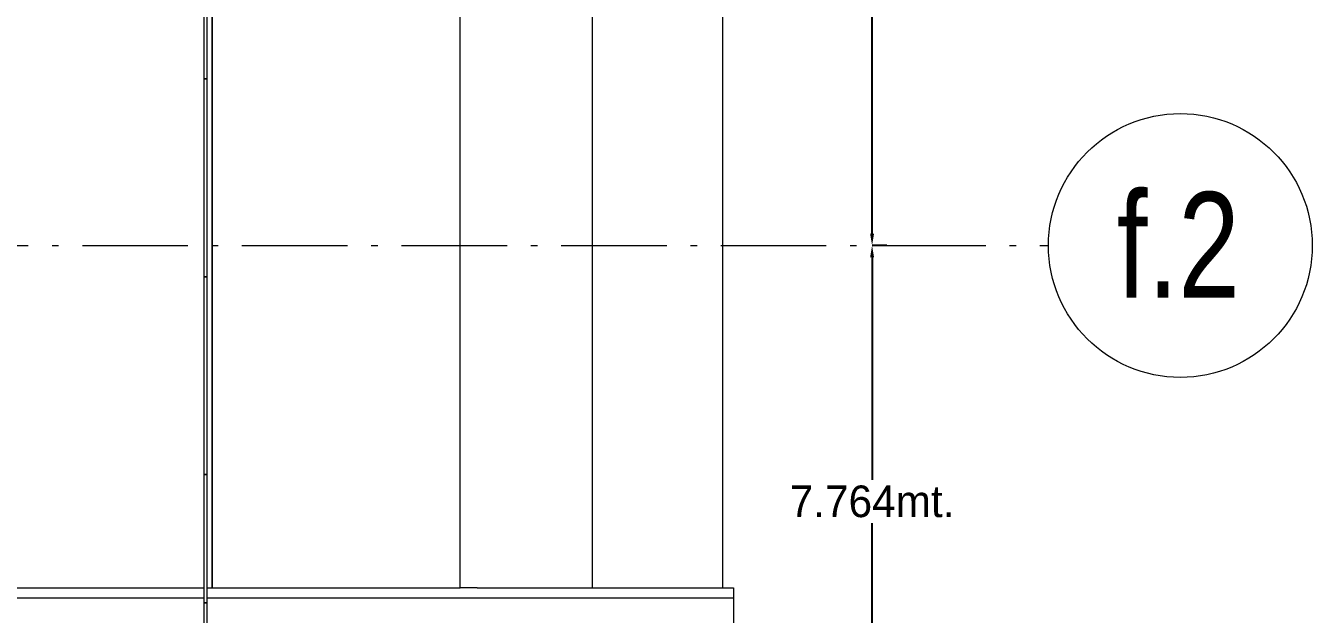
# Model space of a CAD drawing. Header units: metres. Extents: x -55 to 260, y -121 to 64.
# Drawn here: x 237.16 to 256.67, y -85.53 to -76.61 of the extents above; entities that cross this region are included whole.
import ezdxf

# ---------------------------------------------------------------- set-up
doc = ezdxf.new("R2010")
doc.units = ezdxf.units.M
doc.linetypes.add('01_Grid', pattern=[2.32, 1.6, -0.36, 0, -0.36])
for name, color, linetype, lineweight in [('0-1', 7, 'Continuous', 5), ('03EJES-1', 1, '01_Grid', 5), ('04NOEJE', 2, 'Continuous', 18), ('04NOEJE-1', 2, 'Continuous', 5), ('31COTAS', 1, 'Continuous', 5), ('55BARANDAL-1', 253, 'Continuous', 5), ('70LINEA-1', 254, 'Continuous', 5), ('70LINEA-6', 253, 'Continuous', 5)]:
    doc.layers.add(name, color=color, linetype=linetype, lineweight=lineweight)
doc.styles.add('Arial', font='arial.ttf', dxfattribs={"width": 0.75, "height": 1.6})
doc.dimstyles.get("Standard").update_dxf_attribs({"dimtxt": 0.48, "dimasz": 0.18, "dimexe": 0, "dimexo": 0, "dimgap": 0.09, "dimtad": 0, "dimtih": 1, "dimtoh": 1, "dimdec": 3, "dimzin": 0, "dimdsep": 46, "dimtxsty": 'Standard', "dimcen": 0.09, "dimadec": 0, "dimazin": 0, "dimtfac": 1, "dimtdec": 4, "dimtofl": 0, "dimtmove": 0, "dimatfit": 3, "dimfxl": 1, "dimtolj": 1, "dimtzin": 0, "dimarcsym": 0})

# ---------------------------------------------------------------- blocks, each defined once
blk = doc.blocks.new('Railing - Railing-7536465-A1 _ A700')
at = {"layer": '55BARANDAL-1'}
for p, q in [((239.86, -74.414), (239.86, -77.414)), ((239.911, -77.414), (239.911, -74.414)), ((239.86, -77.414), (239.911, -77.414)), ((239.86, -77.414), (239.86, -80.414)), ((239.911, -77.414), (239.86, -77.414)), ((239.911, -80.414), (239.911, -77.414)), ((239.86, -80.414), (239.911, -80.414)), ((239.86, -80.414), (239.86, -83.414)), ((239.911, -80.414), (239.86, -80.414)), ((239.911, -83.414), (239.911, -80.414)), ((239.911, -83.414), (239.86, -83.414)), ((239.86, -83.414), (239.911, -83.414)), ((239.86, -83.414), (239.86, -85.36)), ((239.911, -85.36), (239.911, -83.414)), ((239.86, -85.36), (239.911, -85.36)), ((239.86, -85.36), (239.86, -88.36)), ((239.911, -85.36), (239.86, -85.36)), ((239.911, -88.36), (239.911, -85.36))]:
    blk.add_line(p, q, dxfattribs=at)
blk = doc.blocks.new('Practice Rain Ditch - Practice Rain Ditch-8556337-A1 _ A700')
at = {"layer": '70LINEA-1'}
for p, q in [((217.739, -85.133), (239.86, -85.133)), ((239.911, -85.133), (243.75, -85.133)), ((244.009, -85.133), (247.896, -85.133)), ((247.896, -85.133), (247.896, -85.283)), ((217.696, -85.283), (239.86, -85.283)), ((239.911, -85.283), (247.896, -85.283)), ((247.896, -85.283), (247.896, -86.983))]:
    blk.add_line(p, q, dxfattribs=at)
blk = doc.blocks.new('22011_AR_rvt-1-A1 _ A700')
at = {"layer": '70LINEA-1'}
for p, q in [((239.99, -69.686), (239.99, -85.133)), ((239.99, -85.133), (239.99, -69.686)), ((247.726, -69.686), (247.726, -85.133))]:
    blk.add_line(p, q, dxfattribs=at)
at = {"layer": '55BARANDAL-1'}
blk.add_blockref('Railing - Railing-7536465-A1 _ A700', (0, 0), dxfattribs=at)
at = {"layer": '70LINEA-6'}
blk.add_blockref('Practice Rain Ditch - Practice Rain Ditch-8556337-A1 _ A700', (0, 0), dxfattribs=at)
blk = doc.blocks.new('Practice Rain Ditch - Practice Rain Ditch-V706-A1 _ A700')
at = {"layer": '70LINEA-1'}
for p, q in [((217.739, -85.133), (239.86, -85.133)), ((239.911, -85.133), (243.75, -85.133)), ((244.009, -85.133), (247.896, -85.133)), ((247.896, -85.133), (247.896, -85.283)), ((217.696, -85.283), (239.86, -85.283)), ((239.911, -85.283), (247.896, -85.283)), ((247.896, -85.283), (247.896, -86.983))]:
    blk.add_line(p, q, dxfattribs=at)
blk = doc.blocks.new('22011_AR_rvt-2-A1 _ A700')
at = {"layer": '70LINEA-1'}
for p, q in [((239.99, -69.686), (239.99, -85.133)), ((239.99, -85.133), (239.99, -69.686)), ((243.75, -85.133), (243.75, -69.686)), ((245.75, -69.686), (245.75, -85.133)), ((247.726, -69.686), (247.726, -85.133)), ((244.009, -85.133), (243.75, -85.133))]:
    blk.add_line(p, q, dxfattribs=at)
at = {"layer": '55BARANDAL-1'}
blk.add_blockref('Railing - Railing-7536465-A1 _ A700', (0, 0), dxfattribs=at)
at = {"layer": '70LINEA-6'}
blk.add_blockref('Practice Rain Ditch - Practice Rain Ditch-V706-A1 _ A700', (0, 0), dxfattribs=at)
blk = doc.blocks.new('Grid - Standard-4449989-A1 _ A700')
at = {"layer": '04NOEJE'}
blk.add_circle((0, 0), 0.005, dxfattribs=at)
blk = doc.blocks.new('DIMBLOCK35-A1 _ A700')
at = {"layer": '31COTAS', "color": 0, "lineweight": -2}
for p, q in [((250.221, -60.96), (249.995, -60.96)), ((249.995, -61.14), (249.995, -70.12)), ((249.995, -79.761), (249.995, -70.78)), ((250.221, -79.941), (249.995, -79.941))]:
    blk.add_line(p, q, dxfattribs=at)
at = {"layer": '31COTAS', "color": 0}
for points in [[(250.025, -61.14), (249.965, -61.14), (249.995, -60.96)], [(249.965, -79.761), (250.025, -79.761), (249.995, -79.941)]]:
    blk.add_solid(points, dxfattribs=at)
at = {"layer": 'Defpoints', "color": 0}
for p in [(250.221, -60.96), (249.995, -79.941), (250.221, -79.941)]:
    blk.add_point(p, dxfattribs=at)
at = {"layer": '31COTAS', "color": 0, "insert": (249.995, -70.45), "char_height": 0.48, "attachment_point": 5}
blk.add_mtext('\\A1;18.981mt.', dxfattribs=at)
blk = doc.blocks.new('DIMBLOCK36-A1 _ A700')
at = {"layer": '31COTAS', "color": 0, "lineweight": -2}
for p, q in [((250.221, -79.941), (249.995, -79.941)), ((249.995, -80.121), (249.995, -83.493)), ((249.995, -87.525), (249.995, -84.153)), ((250.221, -87.705), (249.995, -87.705))]:
    blk.add_line(p, q, dxfattribs=at)
at = {"layer": '31COTAS', "color": 0}
for points in [[(250.025, -80.121), (249.965, -80.121), (249.995, -79.941)], [(249.965, -87.525), (250.025, -87.525), (249.995, -87.705)]]:
    blk.add_solid(points, dxfattribs=at)
at = {"layer": 'Defpoints', "color": 0}
for p in [(250.221, -79.941), (249.995, -87.705), (250.221, -87.705)]:
    blk.add_point(p, dxfattribs=at)
at = {"layer": '31COTAS', "color": 0, "insert": (249.995, -83.823), "char_height": 0.48, "attachment_point": 5}
blk.add_mtext('\\A1;7.764mt.', dxfattribs=at)

msp = doc.modelspace()

# ---------------------------------------------------------------- linework, layer by layer
at = {"layer": '03EJES-1'}
msp.add_line((182.3604, -79.9408), (252.6698, -79.9408), dxfattribs=at)

# ---------------------------------------------------------------- block references
at = {"layer": '0-1'}
for name in ['22011_AR_rvt-2-A1 _ A700', '22011_AR_rvt-1-A1 _ A700']:
    msp.add_blockref(name, (0, 0), dxfattribs=at)
at = {"layer": '04NOEJE', "xscale": 399.9999999999997, "yscale": 399.9999999999997, "zscale": 399.9999999999997, "rotation": 269.9999999999997}
msp.add_blockref('Grid - Standard-4449989-A1 _ A700', (254.6698, -79.9408), dxfattribs=at)

# ---------------------------------------------------------------- texts
at = {"layer": '04NOEJE-1', "insert": (253.7066, -79.131), "char_height": 1.6, "width": 2.284809, "attachment_point": 1, "style": 'Arial'}
msp.add_mtext('f.2', dxfattribs=at)

# ---------------------------------------------------------------- dimensions: what is measured, and where the dimension line sits
at = {"layer": '31COTAS'}
for base, p1, p2, picture, middle in [((249.9949, -79.9408), (250.2212, -60.96), (250.2212, -79.9408), 'DIMBLOCK35-A1 _ A700', (249.9949, -70.4504)), ((249.9949, -87.7045), (250.2212, -79.9408), (250.2212, -87.7045), 'DIMBLOCK36-A1 _ A700', (249.9949, -83.8227))]:
    dim = msp.add_linear_dim(base=base, p1=p1, p2=p2, angle=90, dimstyle='Standard', override={"dimpost": 'mt.'}, dxfattribs=at)
    dim.commit()
    dim.dimension.update_dxf_attribs({"geometry": picture, "text_midpoint": middle})

doc.saveas('drawing.dxf')
